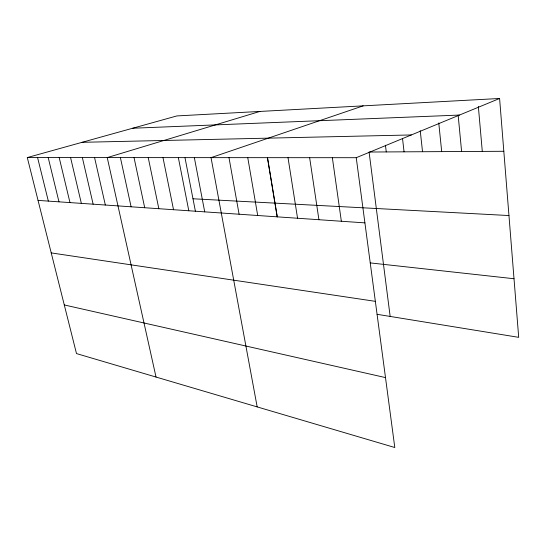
<?xml version="1.0" encoding="UTF-8"?>
<svg xmlns="http://www.w3.org/2000/svg" width="546" height="546" viewBox="0 0 546 546"><rect width="100%" height="100%" fill="white"/><g stroke="black" fill="none" stroke-linecap="round" stroke-linejoin="round"><path stroke-width="0.82" d="M356.238 157.705L394.799 447.515L76.488 353.576L27.3 157.562L356.238 157.705L499.597 98.485L518.7 337.339L377.102 314.312M363.165 105.856L211.036 157.644L257.173 406.9M259.916 111.439L107.241 157.596L156.026 377.047M27.3 157.562L176.87 115.929L499.597 98.485M132.664 128.235L459.459 115.063M82.098 142.308L411.315 134.951M503.815 151.283L369.082 152.027L390.158 316.434M192.984 198.778L508.961 215.547M38.049 200.396L364.912 222.877M370.263 262.906L514.011 278.74M51.222 252.907L375.355 301.344M64.285 304.948L385.496 377.593M37.578 157.569L48.341 201.105M48.205 157.569L58.982 201.836M59.193 157.576L69.977 202.593M70.577 157.582L81.354 203.378M82.357 157.589L93.134 204.184M94.574 157.589L105.337 205.023M120.393 157.603L131.095 206.797M134.043 157.61L144.704 207.733M148.232 157.617L158.838 208.702M162.988 157.623L173.526 209.712M178.351 157.63L188.807 210.763M185.033 157.91L195.495 211.712M194.349 157.637L204.716 211.862M228.986 157.651L239.093 214.223M247.761 157.657L257.705 215.506M267.499 157.46L277.293 216.844M267.417 157.664L277.17 216.844M288.015 157.678L297.556 218.243M309.637 157.685L318.925 219.717M332.35 157.692L341.352 221.26M385.442 145.216L386.261 151.931M402.511 138.391L404.06 151.836M420.236 130.699L422.529 151.733M438.766 122.966L441.694 151.624M458.149 115.172L461.602 151.515M478.351 106.45L482.295 151.406"/></g></svg>
